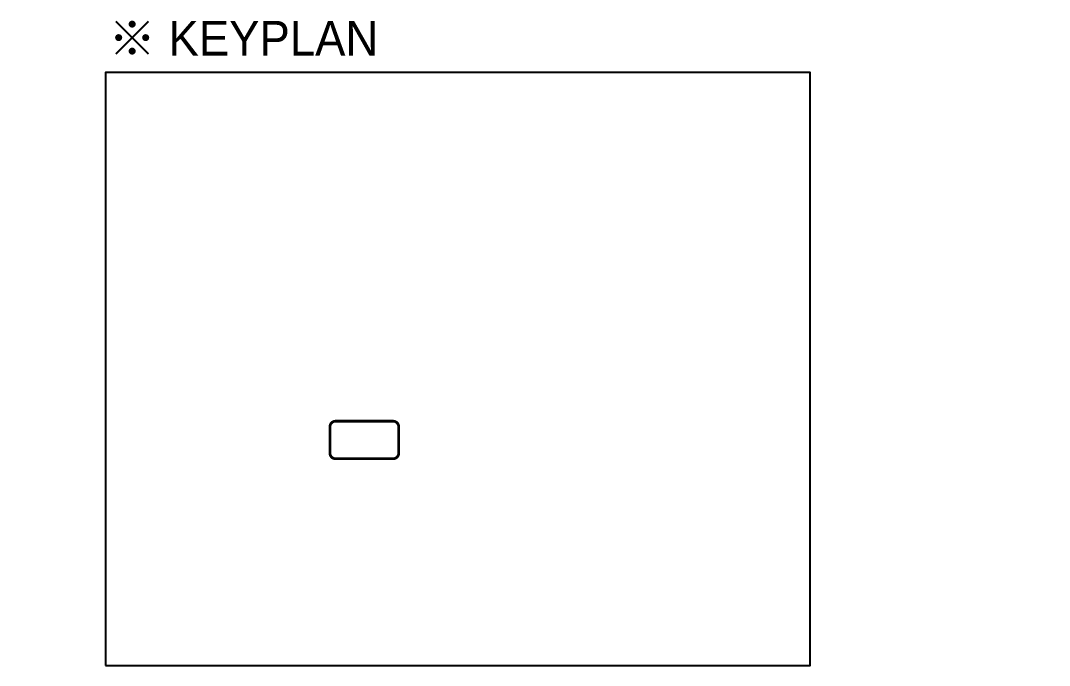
# Model space of a CAD drawing. Header units: millimetres. Extents: x 252711992 to 505989238, y 504776675 to 1009617600.
# Drawn here: x 253330599 to 253341699, y 504802862 to 504809824 of the extents above; entities that cross this region are included whole.
import ezdxf
from ezdxf.enums import TextEntityAlignment as Align
from ezdxf.xclip import XClip

# ---------------------------------------------------------------- set-up
doc = ezdxf.new("R2010")
doc.units = ezdxf.units.MM
doc.header["$XCLIPFRAME"] = 0
doc.linetypes.add('사무실2종$0$ACAD_ISO04W100', pattern=[30, 24, -3, 0, -3])
for name, color, linetype in [('4A.TEC ELE 4', 9, 'Continuous'), ('4A.TEC TEXT 2', 3, 'Continuous'), ('4A.TEC 벽체 3', 4, 'Continuous'), ('4A.TEC 벽체 4', 7, 'Continuous')]:
    doc.layers.add(name, color=color, linetype=linetype)
doc.layers.add('DEFPOINT', color=135, linetype='Continuous', plot=False)
doc.styles.add('나눔고딕', font='')
doc.styles.get('나눔고딕').set_extended_font_data('Dotum')

# ---------------------------------------------------------------- blocks, each defined once
blk = doc.blocks.new('A$C092cc5a8')
at = {"layer": '4A.TEC 벽체 3', "elevation": 0, "flags": 128}
blk.add_lwpolyline([(-28245, 4096), (5555, 4096)], dxfattribs=at)
at = {"layer": '4A.TEC 벽체 4', "color": 251, "lineweight": 0, "ltscale": 15, "elevation": 0}
for points in [[(-28370, 3971), (5680, 3971)], [(-28495, 3846), (5805, 3846)]]:
    blk.add_lwpolyline(points, dxfattribs=at)

msp = doc.modelspace()

# ---------------------------------------------------------------- block references
at = {"layer": '4A.TEC ELE 4'}
ref = msp.add_blockref('A$C092cc5a8', (253359093.55, 504804466.28, -3332.43), dxfattribs=at)
XClip(ref).set_block_clipping_path([(3899.121032089, 3000.882517755), (17209.5015471876, 9465.8825165629)])

# ---------------------------------------------------------------- texts
at = {"layer": '4A.TEC TEXT 2', "color": 3, "style": '나눔고딕'}
msp.add_text('※ KEYPLAN', height=375, dxfattribs=at).set_placement((253331547.03, 504809332.69, -3333.33), align=Align.BOTTOM_LEFT)

# ---------------------------------------------------------------- wipeouts: each hides what was drawn before it
msp.add_wipeout([(253331516.54, 504809262.29), (253339116.54, 504809262.29), (253339116.54, 504802862.29), (253331516.54, 504802862.29)]).translate(0, 0, 3333.33).dxf.layer = 'DEFPOINT'

# ---------------------------------------------------------------- next in the draw order: linework, layer by layer
at = {"elevation": 3333.33}
msp.add_lwpolyline([(253331516.54, 504802862.29), (253339116.54, 504802862.29), (253339116.54, 504809262.29), (253331516.54, 504809262.29)], close=True, dxfattribs=at)
at = {"color": 10, "linetype": '사무실2종$0$ACAD_ISO04W100', "ltscale": 3, "const_width": 30, "elevation": -68.25}
msp.add_lwpolyline([(253333996.86, 504805093.51), (253334618.24, 504805093.51, 0.41421356), (253334678.24, 504805153.51), (253334678.24, 504805438.95, 0.41421356), (253334618.24, 504805498.95), (253333996.86, 504805498.95, 0.41421356), (253333936.86, 504805438.95), (253333936.86, 504805153.51, 0.41421356)], format="xyb", close=True, dxfattribs=at)

doc.saveas('drawing.dxf')
